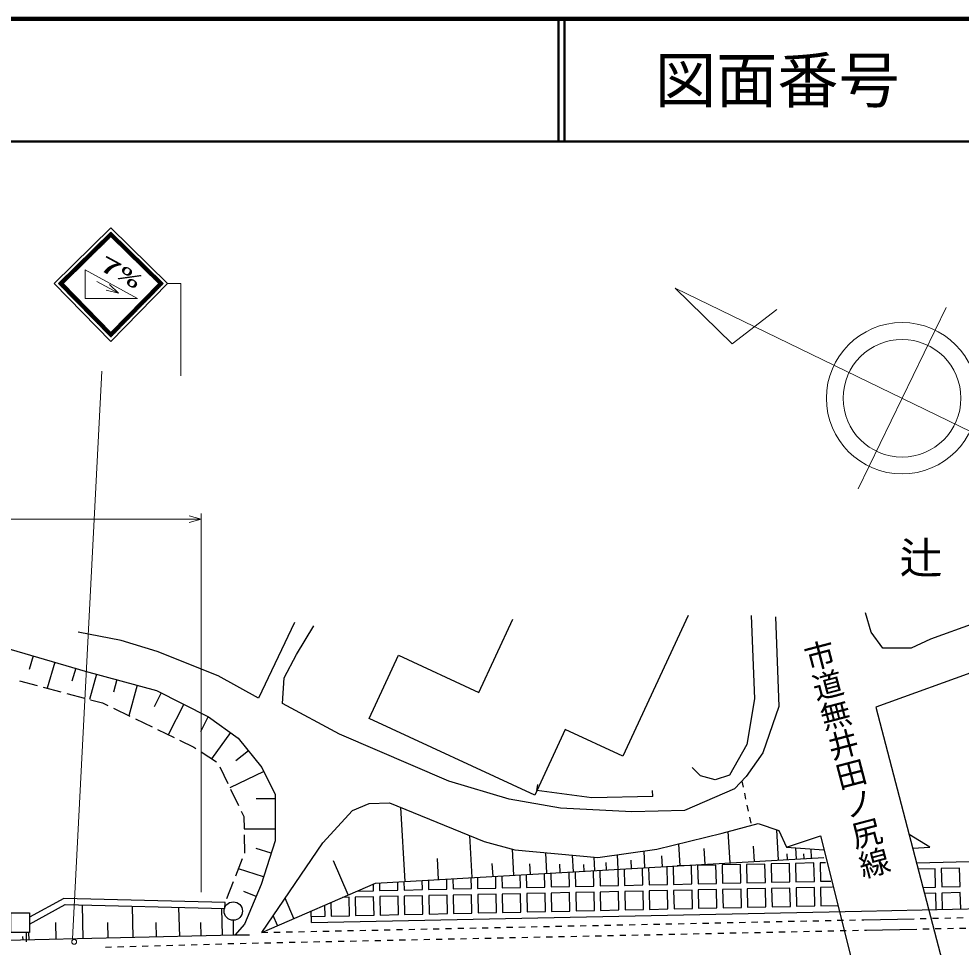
# Model space of a CAD drawing. Units: millimetres, scale not verified. Extents: x 40000 to 680000, y 20000 to 380000.
# Drawn here: x 464700 to 541633, y 304227 to 380000 of the extents above; entities that cross this region are included whole.
import ezdxf
from ezdxf.enums import TextEntityAlignment as Align

# ---------------------------------------------------------------- set-up
doc = ezdxf.new("R2010")
doc.units = ezdxf.units.MM
doc.header["$LTSCALE"] = 1000
for name, color, linetype, lineweight in [('M-BGD', 7, 'Continuous', 25), ('M-BMK-SRVR', 3, 'Continuous', 13), ('M-STR-HTXT', 7, 'Continuous', 13), ('M-STR-STRC', 7, 'Continuous', 13), ('M-TTL', 2, 'Continuous', 140), ('M-TTL-LINE', 7, 'Continuous', 50), ('M-TTL-TXT', 7, 'Continuous', 13)]:
    doc.layers.add(name, color=color, linetype=linetype, lineweight=lineweight)
doc.layers.add('M-BMK-HTXT', color=7, linetype='Continuous')
doc.styles.add('@ＭＳ ゴシック', font='')
doc.styles.add('ＭＳ ゴシック', font='')
doc.styles.get('@ＭＳ ゴシック').set_extended_font_data('@MS Gothic')
doc.styles.get('ＭＳ ゴシック').set_extended_font_data('MS Gothic')

msp = doc.modelspace()

# ---------------------------------------------------------------- hatches: boundary and pattern name
at = {"layer": 'M-STR-STRC', "lineweight": 25}
h = msp.add_hatch(dxfattribs=at)
h.set_pattern_fill('USER', color=256, style=0, pattern_type=2)
h.set_pattern_definition([(0.5894, (472219, 362580), (-2.0572, 199.9894), []), (0.5894, (472219, 362680), (-2.0572, 199.9894), [])])
h.paths.add_polyline_path([(472219, 362580), (476494, 358392), (472219, 354032), (467946, 358392), (472219, 362580), (472219, 362230), (476133, 358395), (472219, 354389), (468306, 358395), (472219, 362230)])

# ---------------------------------------------------------------- linework, layer by layer
at = {"layer": 'M-BGD'}
for p, q in [((502262, 325022), (505027, 330991)), ((519336, 331292), (514018, 319807)), ((524485, 331292), (524768, 324503)), ((526465, 331179), (526748, 323880)), ((534273, 329934), (533820, 331518)), ((487199, 330726), (484257, 324559)), ((487369, 328124), (488784, 330443)), ((542760, 330670), (539139, 329368)), ((460607, 329538), (470112, 326766)), ((473055, 329255), (469547, 329934)), ((535235, 328633), (534273, 329934)), ((539139, 329368), (537555, 328633)), ((475997, 328350), (473055, 329255)), ((537555, 328633), (535235, 328633)), ((465872, 328003), (465550, 326898)), ((480976, 326370), (475997, 328350)), ((486351, 326200), (487369, 328124)), ((493294, 322893), (495689, 328066)), ((495689, 328066), (502262, 325022)), ((467639, 327487), (467019, 325363)), ((469339, 326992), (469029, 325929)), ((545193, 327615), (534669, 323824)), ((470112, 326766), (475940, 325182)), ((471043, 326513), (470480, 324442)), ((484257, 324559), (480976, 326370)), ((486237, 324107), (486351, 326200)), ((464757, 325964), (466207, 325579)), ((466690, 325450), (468140, 325064)), ((472700, 326062), (472419, 325027)), ((474357, 325612), (473679, 323120)), ((468623, 324936), (470072, 324550)), ((476320, 324989), (475736, 323837)), ((475940, 325182), (480184, 323032)), ((470556, 324422), (471527, 324163)), ((471527, 324163), (471972, 323947)), ((478163, 324055), (476898, 321559)), ((490877, 321617), (486237, 324107)), ((524768, 324503), (524145, 320768)), ((472422, 323729), (473772, 323075)), ((526748, 323880), (525447, 320090)), ((534669, 323824), (544740, 285237)), ((474222, 322857), (475572, 322202)), ((480160, 323043), (479528, 321795)), ((480184, 323032), (482616, 321278)), ((506817, 316632), (493294, 322893)), ((476021, 321984), (477371, 321330)), ((481978, 321738), (480442, 319606)), ((499816, 317770), (490877, 321617)), ((509299, 321992), (506817, 316632)), ((514018, 319807), (509299, 321992)), ((477821, 321111), (478995, 320542)), ((482616, 321278), (484540, 318901)), ((478995, 320542), (479159, 320436)), ((479579, 320165), (480838, 319350)), ((483444, 320255), (482423, 319429)), ((524145, 320768), (522731, 318279)), ((525447, 320090), (524089, 318166)), ((481096, 318934), (481753, 317586)), ((484698, 318578), (481927, 317228)), ((484540, 318901), (485615, 316695)), ((520355, 318222), (519676, 318901)), ((504739, 316299), (499816, 317770)), ((521543, 317883), (520355, 318222)), ((522731, 318279), (521543, 317883)), ((524089, 318166), (523127, 317147)), ((523723, 317779), (523827, 317290)), ((481972, 317136), (482629, 315788)), ((506997, 317020), (507064, 317515)), ((516451, 316525), (516439, 317025)), ((523127, 317147), (519053, 315393)), ((485615, 316324), (484074, 316324)), ((485615, 316695), (485615, 312904)), ((508926, 315563), (504739, 316299)), ((523931, 316801), (524035, 316311)), ((491952, 315393), (493310, 315959)), ((493310, 315959), (494951, 316016)), ((494951, 316016), (502702, 312847)), ((496231, 309591), (495886, 315634)), ((514753, 315280), (508926, 315563)), ((524139, 315822), (524243, 315333)), ((482848, 315339), (483069, 314884)), ((483069, 314884), (483088, 313890)), ((489519, 312734), (491952, 315393)), ((519053, 315393), (514753, 315280)), ((524347, 314844), (524451, 314355)), ((522109, 313526), (525051, 314318)), ((525051, 314318), (526748, 313753)), ((485615, 313858), (483088, 313858)), ((483097, 313390), (483126, 311890)), ((501715, 309904), (501519, 313331)), ((516790, 312225), (522109, 313526)), ((522770, 311108), (522624, 313665)), ((526726, 311334), (526585, 313807)), ((526748, 313753), (527370, 312395)), ((527370, 312395), (530143, 313300)), ((530143, 313300), (536763, 287104)), ((539082, 312395), (537387, 313411)), ((485615, 312904), (484484, 309339)), ((484531, 305426), (489519, 312734)), ((502702, 312847), (505191, 312168)), ((518679, 310874), (518577, 312662)), ((524748, 311221), (524677, 312458)), ((527370, 312395), (530425, 312183)), ((537678, 312296), (539082, 312395)), ((485292, 311887), (484088, 312269)), ((505113, 310099), (504992, 312223)), ((505191, 312168), (511981, 311546)), ((507809, 310253), (507713, 311937)), ((509984, 310377), (509906, 311736)), ((511981, 311546), (516790, 312225)), ((513633, 310586), (513565, 311770)), ((515818, 310711), (515740, 312077)), ((517249, 310793), (517198, 311686)), ((520724, 310991), (520651, 312270)), ((527464, 311377), (527437, 311838)), ((528201, 311419), (528148, 312341)), ((528814, 311454), (528792, 311837)), ((529427, 311489), (529384, 312255)), ((565731, 311829), (537994, 311085)), ((482944, 311425), (482394, 310029)), ((491593, 308488), (490390, 311265)), ((493819, 309453), (530426, 311546)), ((498973, 309747), (498875, 311461)), ((503414, 310001), (503353, 311064)), ((506461, 310176), (506413, 311018)), ((508896, 310315), (508857, 310994)), ((510861, 310427), (510830, 310976)), ((511738, 310477), (511676, 311574)), ((512686, 310532), (512652, 311124)), ((514726, 310648), (514686, 311331)), ((517650, 309344), (517619, 310814)), ((518118, 310842), (518150, 309354)), ((519618, 310886), (518447, 310861)), ((519649, 309386), (519618, 310886)), ((521617, 310928), (520117, 310896)), ((520117, 310896), (520149, 309397)), ((521649, 309428), (521617, 310928)), ((523617, 310970), (522117, 310939)), ((522117, 310939), (522149, 309439)), ((523648, 309471), (523617, 310970)), ((525616, 311013), (524117, 310981)), ((524117, 310981), (524148, 309481)), ((525648, 309513), (525616, 311013)), ((527616, 311055), (526116, 311023)), ((526116, 311023), (526148, 309523)), ((527647, 309555), (527616, 311055)), ((529615, 311097), (528116, 311065)), ((528116, 311065), (528147, 309566)), ((529647, 309597), (529615, 311097)), ((530550, 311117), (530115, 311108)), ((530115, 311108), (530147, 309608)), ((484681, 309960), (482624, 310613)), ((504132, 310042), (504153, 309059)), ((505652, 309090), (505630, 310128)), ((506130, 310157), (506152, 309101)), ((507652, 309133), (507628, 310242)), ((508128, 310271), (508152, 309143)), ((509651, 309175), (509627, 310357)), ((510126, 310385), (510151, 309185)), ((511651, 309217), (511625, 310471)), ((512124, 310499), (512151, 309228)), ((513651, 309259), (513623, 310585)), ((514122, 310614), (514150, 309270)), ((515650, 309302), (515621, 310699)), ((516120, 310728), (516150, 309312)), ((539507, 310625), (538124, 310588)), ((539547, 309126), (539507, 310625)), ((541506, 310679), (540007, 310639)), ((540007, 310639), (540047, 309139)), ((541546, 309180), (541506, 310679)), ((482210, 309564), (481660, 308169)), ((484484, 309339), (483126, 306114)), ((484531, 305426), (493819, 309453)), ((493655, 308837), (493644, 309377)), ((494142, 309471), (494155, 308847)), ((495655, 308879), (495640, 309557)), ((496140, 309585), (496155, 308890)), ((497654, 308921), (497638, 309671)), ((498138, 309700), (498154, 308932)), ((499654, 308964), (499636, 309785)), ((500136, 309814), (500154, 308974)), ((501653, 309006), (501634, 309900)), ((502134, 309928), (502153, 309016)), ((503653, 309048), (503632, 310014)), ((514150, 309270), (515650, 309302)), ((516150, 309312), (517650, 309344)), ((518150, 309354), (519649, 309386)), ((520149, 309397), (521649, 309428)), ((522149, 309439), (523648, 309471)), ((524148, 309481), (525648, 309513)), ((526148, 309523), (527647, 309555)), ((528147, 309566), (529647, 309597)), ((530147, 309608), (530981, 309626)), ((484066, 308349), (483072, 308767)), ((492334, 308809), (493655, 308837)), ((494155, 308847), (495655, 308879)), ((496155, 308890), (497654, 308921)), ((498154, 308932), (499654, 308964)), ((500154, 308974), (501653, 309006)), ((501664, 308506), (500164, 308474)), ((501696, 307006), (501664, 308506)), ((502153, 309016), (503653, 309048)), ((503663, 308548), (502164, 308517)), ((502164, 308517), (502195, 307017)), ((503695, 307049), (503663, 308548)), ((504153, 309059), (505652, 309090)), ((505663, 308590), (504163, 308559)), ((504163, 308559), (504195, 307059)), ((505695, 307091), (505663, 308590)), ((506152, 309101), (507652, 309133)), ((507663, 308633), (506163, 308601)), ((506163, 308601), (506195, 307101)), ((507694, 307133), (507663, 308633)), ((508152, 309143), (509651, 309175)), ((509662, 308675), (508162, 308643)), ((508162, 308643), (508194, 307144)), ((509694, 307175), (509662, 308675)), ((510151, 309185), (511651, 309217)), ((511662, 308717), (510162, 308686)), ((510162, 308686), (510194, 307186)), ((511693, 307218), (511662, 308717)), ((512151, 309228), (513651, 309259)), ((513661, 308759), (512162, 308728)), ((512162, 308728), (512193, 307228)), ((513693, 307260), (513661, 308759)), ((515661, 308802), (514161, 308770)), ((514161, 308770), (514193, 307270)), ((515692, 307302), (515661, 308802)), ((517660, 308844), (516161, 308812)), ((516161, 308812), (516192, 307313)), ((517692, 307344), (517660, 308844)), ((519660, 308886), (518160, 308855)), ((518160, 308855), (518192, 307355)), ((519692, 307387), (519660, 308886)), ((521659, 308928), (520160, 308897)), ((520160, 308897), (520191, 307397)), ((521691, 307429), (521659, 308928)), ((523659, 308971), (522159, 308939)), ((522159, 308939), (522191, 307439)), ((523691, 307471), (523659, 308971)), ((525658, 309013), (524159, 308981)), ((524159, 308981), (524191, 307482)), ((525690, 307513), (525658, 309013)), ((527658, 309055), (526158, 309024)), ((526158, 309024), (526190, 307524)), ((527690, 307556), (527658, 309055)), ((529658, 309098), (528158, 309066)), ((528158, 309066), (528190, 307566)), ((529689, 307598), (529658, 309098)), ((531125, 309129), (530157, 309108)), ((530157, 309108), (530189, 307608)), ((538512, 309098), (539547, 309126)), ((539560, 308626), (538642, 308601)), ((539596, 307307), (539560, 308626)), ((540047, 309139), (541546, 309180)), ((541560, 308680), (540060, 308639)), ((540060, 308639), (540096, 307318)), ((541595, 307349), (541560, 308680)), ((468359, 308208), (465573, 306680)), ((481541, 307868), (468359, 308208)), ((481529, 307369), (481541, 307868)), ((487151, 306562), (486434, 308215)), ((490175, 307873), (490198, 306763)), ((491666, 308295), (491121, 308283)), ((491698, 306795), (491666, 308295)), ((493666, 308337), (492166, 308305)), ((492166, 308305), (492198, 306806)), ((493697, 306837), (493666, 308337)), ((495665, 308379), (494166, 308348)), ((494166, 308348), (494197, 306848)), ((495697, 306880), (495665, 308379)), ((497665, 308421), (496165, 308390)), ((496165, 308390), (496197, 306890)), ((497696, 306922), (497665, 308421)), ((499664, 308464), (498165, 308432)), ((498165, 308432), (498196, 306932)), ((499696, 306964), (499664, 308464)), ((500164, 308474), (500196, 306975)), ((533502, 307178), (573392, 308021)), ((469958, 304909), (469891, 307668)), ((474045, 305008), (473983, 307563)), ((477830, 305100), (477773, 307465)), ((481334, 305185), (481281, 307375)), ((488590, 306229), (488570, 307198)), ((488590, 306229), (533502, 307178)), ((489698, 306753), (489679, 307658)), ((500196, 306975), (501696, 307006)), ((502195, 307017), (503695, 307049)), ((504195, 307059), (505695, 307091)), ((506195, 307101), (507694, 307133)), ((508194, 307144), (509694, 307175)), ((510194, 307186), (511693, 307218)), ((512193, 307228), (513693, 307260)), ((514193, 307270), (515692, 307302)), ((516192, 307313), (517692, 307344)), ((518192, 307355), (519692, 307387)), ((520191, 307397), (521691, 307429)), ((522191, 307439), (523691, 307471)), ((524191, 307482), (525690, 307513)), ((526190, 307524), (527690, 307556)), ((528190, 307566), (529689, 307598)), ((530189, 307608), (531556, 307637)), ((467751, 304856), (467717, 306235)), ((472002, 304959), (471971, 306236)), ((475938, 305054), (475909, 306237)), ((479582, 305143), (479555, 306238)), ((485828, 305989), (485470, 306815)), ((488580, 306729), (489698, 306753)), ((490198, 306763), (491698, 306795)), ((492198, 306806), (493697, 306837)), ((494197, 306848), (495697, 306880)), ((496197, 306890), (497696, 306922)), ((498196, 306932), (499696, 306964)), ((520523, 306187), (521023, 306197)), ((521523, 306208), (522022, 306218)), ((522522, 306229), (523022, 306240)), ((523522, 306250), (524022, 306261)), ((524522, 306271), (525022, 306282)), ((525522, 306292), (526021, 306303)), ((526521, 306314), (527021, 306324)), ((527521, 306335), (528021, 306345)), ((528521, 306356), (529021, 306366)), ((529521, 306377), (530021, 306387)), ((530520, 306398), (531020, 306409)), ((531520, 306419), (532020, 306430)), ((532520, 306440), (533020, 306451)), ((533520, 306461), (533689, 306465)), ((533689, 306465), (537787, 306552)), ((538287, 306562), (538787, 306573)), ((539287, 306583), (539787, 306594)), ((540287, 306604), (540787, 306615)), ((541286, 306626), (541786, 306636)), ((483126, 306114), (482334, 305209)), ((484531, 305426), (485031, 305437)), ((485531, 305447), (486030, 305458)), ((486530, 305468), (487030, 305479)), ((487530, 305490), (488030, 305500)), ((488530, 305511), (489030, 305521)), ((489530, 305532), (490030, 305542)), ((490529, 305553), (491029, 305564)), ((491529, 305574), (492029, 305585)), ((492529, 305595), (493029, 305606)), ((493529, 305616), (494029, 305627)), ((494529, 305637), (495028, 305648)), ((495528, 305659), (496028, 305669)), ((496528, 305680), (497028, 305690)), ((497528, 305701), (498028, 305711)), ((498528, 305722), (499028, 305733)), ((499527, 305743), (500027, 305754)), ((500527, 305764), (501027, 305775)), ((501527, 305785), (502027, 305796)), ((502527, 305806), (503027, 305817)), ((503527, 305828), (504026, 305838)), ((504526, 305849), (505026, 305859)), ((505526, 305870), (506026, 305880)), ((506526, 305891), (507026, 305902)), ((507526, 305912), (508026, 305923)), ((508525, 305933), (509025, 305944)), ((509525, 305954), (510025, 305965)), ((510525, 305975), (511025, 305986)), ((511525, 305997), (512025, 306007)), ((512525, 306018), (513024, 306028)), ((513524, 306039), (514024, 306049)), ((514524, 306060), (515024, 306071)), ((515524, 306081), (516024, 306092)), ((516524, 306102), (517024, 306113)), ((517523, 306123), (518023, 306134)), ((518523, 306144), (519023, 306155)), ((519523, 306166), (520023, 306176)), ((524753, 305425), (525253, 305436)), ((525753, 305447), (526253, 305457)), ((526752, 305468), (527252, 305478)), ((527752, 305489), (528252, 305499)), ((528752, 305510), (529252, 305521)), ((529752, 305531), (530252, 305542)), ((530752, 305552), (531251, 305563)), ((531751, 305573), (532251, 305584)), ((532751, 305594), (533251, 305605)), ((533751, 305616), (533911, 305619)), ((533831, 305617), (538009, 305706)), ((538509, 305716), (539009, 305727)), ((539509, 305737), (540009, 305748)), ((540509, 305758), (541008, 305769)), ((541508, 305780), (542008, 305790)), ((482334, 305209), (463662, 304757)), ((465044, 304790), (465036, 305100)), ((465287, 305423), (465287, 304673)), ((465544, 304802), (465528, 305423)), ((488761, 304665), (489261, 304675)), ((489761, 304686), (490261, 304697)), ((490761, 304707), (491260, 304718)), ((491760, 304728), (492260, 304739)), ((492760, 304749), (493260, 304760)), ((493760, 304771), (494260, 304781)), ((494760, 304792), (495260, 304802)), ((495759, 304813), (496259, 304823)), ((496759, 304834), (497259, 304844)), ((497759, 304855), (498259, 304866)), ((498759, 304876), (499259, 304887)), ((499759, 304897), (500258, 304908)), ((500758, 304918), (501258, 304929)), ((501758, 304940), (502258, 304950)), ((502758, 304961), (503258, 304971)), ((503758, 304982), (504258, 304992)), ((504757, 305003), (505257, 305013)), ((505757, 305024), (506257, 305035)), ((506757, 305045), (507257, 305056)), ((507757, 305066), (508257, 305077)), ((508757, 305087), (509256, 305098)), ((509756, 305109), (510256, 305119)), ((510756, 305130), (511256, 305140)), ((511756, 305151), (512256, 305161)), ((512756, 305172), (513255, 305182)), ((513755, 305193), (514255, 305204)), ((514755, 305214), (515255, 305225)), ((515755, 305235), (516255, 305246)), ((516755, 305256), (517255, 305267)), ((517754, 305278), (518254, 305288)), ((518754, 305299), (519254, 305309)), ((519754, 305320), (520254, 305330)), ((520754, 305341), (521254, 305352)), ((521754, 305362), (522253, 305373)), ((522753, 305383), (523253, 305394)), ((523753, 305404), (524253, 305415)), ((471767, 304229), (472266, 304243)), ((472766, 304257), (473266, 304272)), ((473766, 304286), (474266, 304300)), ((474765, 304314), (475265, 304328)), ((475765, 304342), (476265, 304357)), ((476765, 304371), (477264, 304385)), ((477764, 304399), (478264, 304413)), ((478764, 304427), (479264, 304442)), ((479763, 304456), (480263, 304470)), ((480763, 304484), (481263, 304498)), ((481763, 304512), (482262, 304527)), ((482762, 304538), (483262, 304549)), ((483762, 304559), (484262, 304570)), ((484762, 304580), (485262, 304591)), ((485762, 304602), (486262, 304612)), ((486761, 304623), (487261, 304633)), ((487761, 304644), (488261, 304654))]:
    msp.add_line(p, q, dxfattribs=at)
for points in [[(516451, 316525), (511472, 316412), (506997, 317020)], [(465573, 306110), (468481, 307705), (481529, 307369)], [(482203, 306422), (482203, 305243), (483539, 305243)]]:
    msp.add_lwpolyline(points, dxfattribs=at)
msp.add_lwpolyline([(464050, 307016), (465573, 307016), (465573, 305423), (464050, 305423)], close=True, dxfattribs=at)
msp.add_circle((482203, 307172), 750, dxfattribs=at)
at = {"layer": 'M-BGD', "lineweight": 13}
msp.add_circle((469212, 304664), 200, dxfattribs=at)
at = {"layer": 'M-BMK-SRVR'}
for p, q in [((549773, 342737), (518290, 358028)), ((518290, 358028), (522946, 353478)), ((522946, 353478), (526597, 356282)), ((533212, 341626), (540407, 356441))]:
    msp.add_line(p, q, dxfattribs=at)
for radius in [6176, 4804]:
    msp.add_circle((536809, 349033), radius, dxfattribs=at)
at = {"layer": 'M-STR-HTXT'}
for p, q in [((479594, 339166), (478594, 339429)), ((479594, 308716), (479594, 339619)), ((422407, 339166), (479594, 339166)), ((479594, 339166), (478594, 338903))]:
    msp.add_line(p, q, dxfattribs=at)
at = {"layer": 'M-STR-STRC'}
for p, q in [((467946, 358392), (472219, 362580)), ((472219, 362580), (476494, 358392)), ((468306, 358395), (472219, 362230)), ((472219, 362230), (476133, 358395)), ((470111, 357180), (470111, 359502)), ((470111, 359502), (474388, 357180)), ((471075, 358562), (472841, 357603)), ((472219, 354032), (467946, 358392)), ((472219, 354389), (468306, 358395)), ((472841, 357603), (471837, 357849)), ((472841, 357603), (472088, 358311)), ((476133, 358395), (472219, 354389)), ((476494, 358392), (472219, 354032)), ((476847, 358395), (477926, 358395)), ((477926, 358395), (477926, 350848)), ((470111, 357180), (474388, 357180)), ((469080, 304893), (471470, 351248))]:
    msp.add_line(p, q, dxfattribs=at)
msp.add_lwpolyline([(476847, 358395), (472219, 362930), (467592, 358395), (472219, 353675)], close=True, dxfattribs=at)
at = {"layer": 'M-TTL'}
msp.add_line((680000, 380000), (40000, 380000), dxfattribs=at)
at = {"layer": 'M-TTL-LINE'}
for p, q in [((508747, 380000), (508747, 370000)), ((509247, 380000), (509247, 370000)), ((40000, 370000), (680000, 370000))]:
    msp.add_line(p, q, dxfattribs=at)

# ---------------------------------------------------------------- texts
at = {"layer": 'M-BGD', "style": '@ＭＳ ゴシック'}
msp.add_text('市道無井田ノ尻線', height=1833, rotation=284.697, dxfattribs=at).set_placement((529754, 329255), align=Align.MIDDLE_LEFT)
at = {"layer": 'M-BMK-HTXT', "style": 'ＭＳ ゴシック'}
msp.add_text('辻', height=2566, dxfattribs=at).set_placement((538357, 333951), align=Align.BOTTOM_CENTER)
at = {"layer": 'M-STR-STRC', "style": 'ＭＳ ゴシック', "width": 2}
msp.add_text('7%', height=1320, rotation=331.504, dxfattribs=at).set_placement((472454, 358420), align=Align.BOTTOM_CENTER)
at = {"layer": 'M-TTL-TXT', "style": 'ＭＳ ゴシック'}
msp.add_text('図面番号', height=3666, dxfattribs=at).set_placement((526622, 375000), align=Align.MIDDLE_CENTER)

doc.saveas('drawing.dxf')
